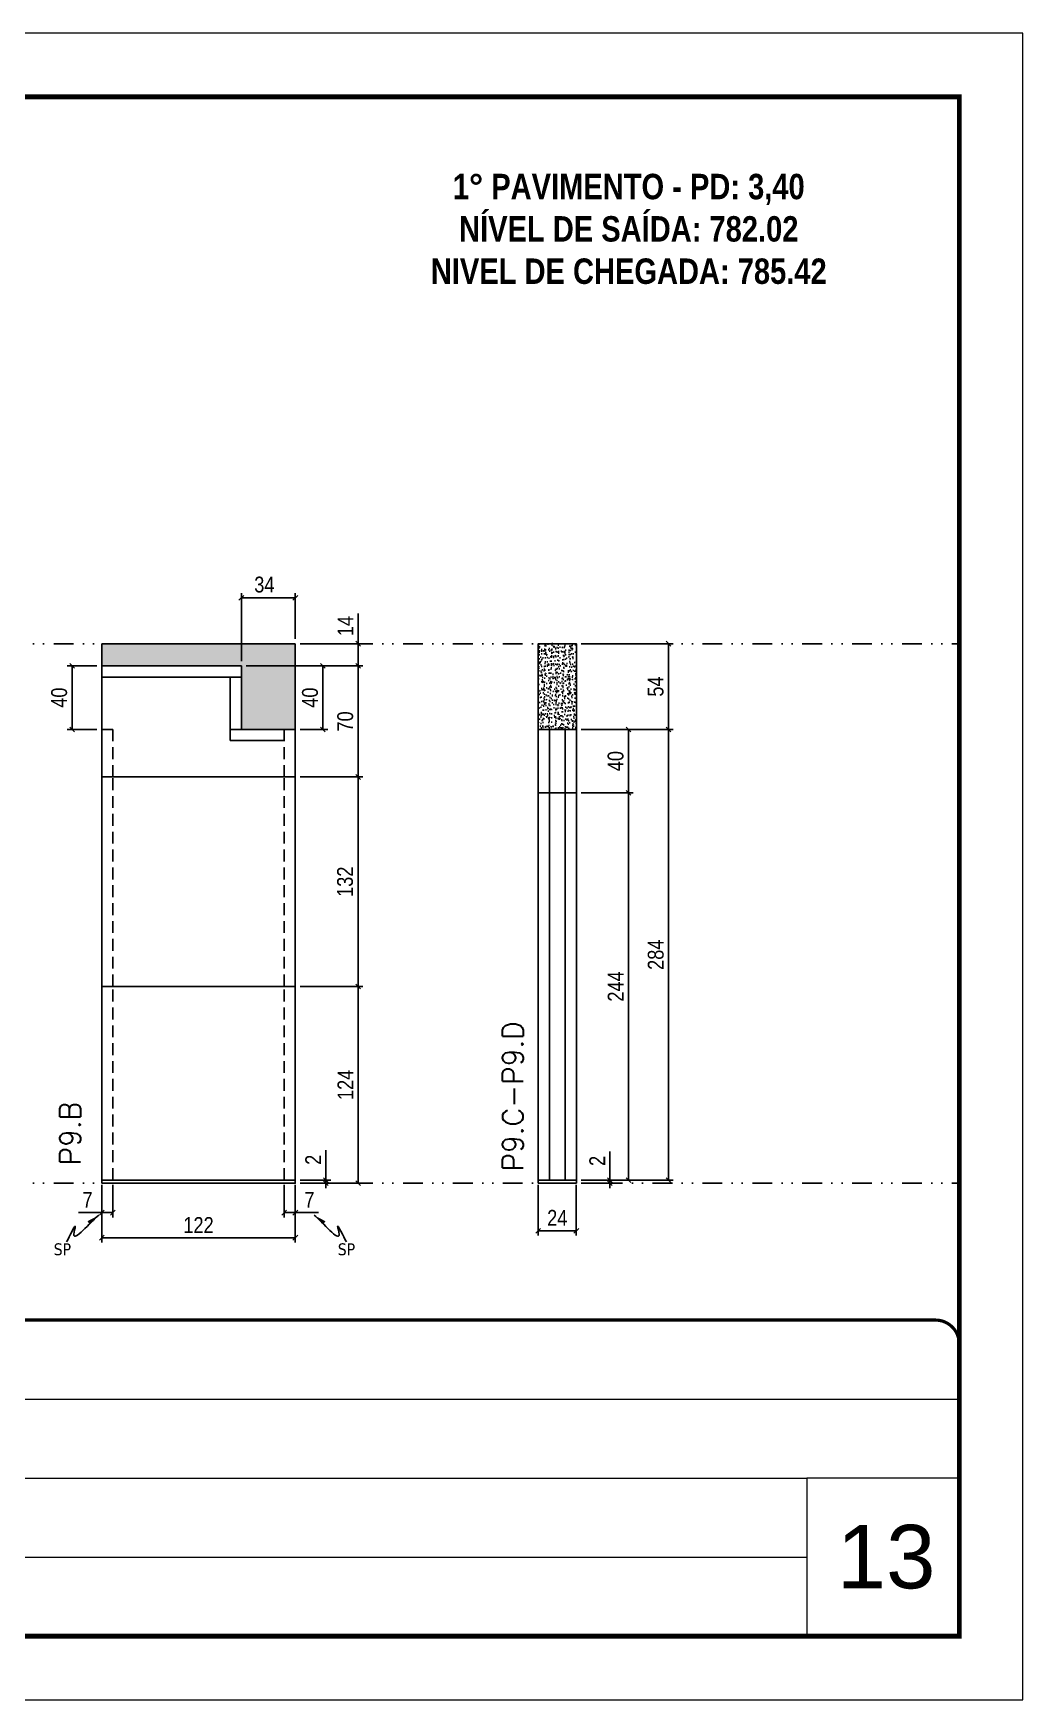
# Model space of a CAD drawing. Header units: millimetres. Extents: x 169816 to 178745, y 96537 to 113647.
# Drawn here: x 170677 to 171301, y 108023 to 109073 of the extents above; entities that cross this region are included whole.
import ezdxf

# ---------------------------------------------------------------- set-up
doc = ezdxf.new("R2010")
doc.units = ezdxf.units.MM
for name, pattern in [('CONTINUO', [0]), ('DASHED', [0.75, 0.5, -0.25]), ('DIVIDE2', [0.625, 0.25, -0.125, 0, -0.125, 0, -0.125]), ('HIDDEN', [0.375, 0.25, -0.125])]:
    doc.linetypes.add(name, pattern=pattern)
for name, color, linetype, lineweight in [('CARIMBO', 255, 'Continuous', 9), ('Folhas', 255, 'Continuous', 9), ('SARRAFO DE PRESSAO', 251, 'DASHED', 9), ('Texto Seção', 7, 'Continuous', 15)]:
    doc.layers.add(name, color=color, linetype=linetype, lineweight=lineweight)
for name, color, linetype in [('COTA', 241, 'Continuous'), ('NOMENCLATURA', 7, 'Continuous'), ('Nível', 160, 'Continuous'), ('Painéis', 200, 'Continuous'), ('SARR_2.2x7', 40, 'Continuous'), ('Sarrafo de Pressão', 42, 'HIDDEN'), ('texto', 7, 'Continuous')]:
    doc.layers.add(name, color=color, linetype=linetype)
doc.styles.add('ARIAL', font='arial.ttf')
doc.styles.add('COTA TECNICA', font='techl___.ttf', dxfattribs={"height": 10})
doc.styles.add('COTA TECNICA-50', font='techl___.ttf', dxfattribs={"height": 10})
doc.styles.add('REGUA-120', font='ROMANS.shx', dxfattribs={"height": 15})
doc.styles.add('ROMANC', font='techb___.ttf', dxfattribs={"height": 2.5})
doc.styles.get("Standard").update_dxf_attribs({"font": 'arial.ttf'})
doc.dimstyles.new('COTA PAINEL-50', dxfattribs={"dimtxt": 10, "dimasz": 3, "dimexe": 3, "dimexo": 3, "dimgap": 3, "dimtad": 1, "dimdec": 1, "dimzin": 12, "dimdsep": 46, "dimtxsty": 'COTA TECNICA-50', "dimblk1": 'OBLIQUE', "dimblk2": 'OBLIQUE', "dimsah": 1, "dimcen": 0.9, "dimclrd": 4, "dimclre": 4, "dimclrt": 240, "dimadec": 1, "dimazin": 3, "dimtfac": 1, "dimtdec": 1, "dimtmove": 0, "dimatfit": 3, "dimfxl": 1, "dimtolj": 1, "dimtzin": 12, "dimarcsym": 0})
doc.dimstyles.new('PAINEL', dxfattribs={"dimtxt": 10, "dimasz": 3, "dimexe": 3, "dimexo": 3, "dimgap": 3, "dimtad": 1, "dimdec": 1, "dimzin": 12, "dimdsep": 46, "dimtxsty": 'COTA TECNICA', "dimblk1": 'OBLIQUE', "dimblk2": 'OBLIQUE', "dimsah": 1, "dimcen": 0.9, "dimclrd": 4, "dimclre": 4, "dimclrt": 240, "dimadec": 1, "dimazin": 3, "dimtfac": 1, "dimtdec": 1, "dimtmove": 0, "dimatfit": 3, "dimfxl": 1, "dimtolj": 1, "dimtzin": 12, "dimarcsym": 0})
doc.dimstyles.get("Standard").update_dxf_attribs({"dimtxt": 0.18, "dimasz": 0.18, "dimexe": 0.18, "dimexo": 0.0625, "dimgap": 0.09, "dimtad": 0, "dimtih": 1, "dimtoh": 1, "dimdec": 4, "dimzin": 0, "dimdsep": 46, "dimtxsty": 'Standard', "dimcen": 0.09, "dimadec": 0, "dimazin": 0, "dimtfac": 1, "dimtdec": 4, "dimtofl": 0, "dimtmove": 0, "dimatfit": 3, "dimfxl": 1, "dimtolj": 1, "dimtzin": 0, "dimarcsym": 0})

# ---------------------------------------------------------------- blocks, each defined once
blk = doc.blocks.new('9999999999')
at = {"color": 30, "linetype": 'CONTINUO'}
for p, q in [((98564.6, 34379.6), (99584, 34379.6)), ((98564.6, 34329.8), (99488, 34329.8)), ((99584, 34329.8), (99488, 34329.8)), ((99488, 34329.8), (99488, 34230.2)), ((98564.6, 34280), (99488, 34280))]:
    blk.add_line(p, q, dxfattribs=at)
at = {"color": 30, "linetype": 'CONTINUO', "const_width": 2}
blk.add_lwpolyline([(99584, 34230.2), (99584, 34414.4, 0.414214), (99569, 34429.4), (98229, 34429.4, 0.414214), (98214, 34414.4), (98214, 34245.2, 0.414214), (98229, 34230.2), (99584, 34230.2)], format="xyb", dxfattribs=at)
at = {"layer": 'Folhas'}
blk.add_lwpolyline([(98139, 34190.2), (99624, 34190.2), (99624, 35240.2), (98139, 35240.2)], close=True, dxfattribs=at)
at = {"layer": 'Folhas', "color": 30, "const_width": 3}
blk.add_lwpolyline([(98214, 34230.2), (99584, 34230.2), (99584, 35200.2), (98214, 35200.2)], close=True, dxfattribs=at)
blk = doc.blocks.new('_Oblique')
at = {"color": 0, "linetype": 'ByBlock', "lineweight": -2}
blk.add_line((-0.5, -0.5), (0.5, 0.5), dxfattribs=at)
blk = doc.blocks.new('*D368')
at = {"layer": 'COTA', "color": 4, "lineweight": -2, "transparency": 16777216}
for p, q in [((170720.6, 108347.2), (170720.6, 108310.9)), ((170842.6, 108347.2), (170842.6, 108310.9)), ((170842.6, 108313.9), (170720.6, 108313.9))]:
    blk.add_line(p, q, dxfattribs=at)
at = {"layer": 'Defpoints', "color": 0, "transparency": 16777216}
for p in [(170720.6, 108350.2), (170842.6, 108350.2), (170720.6, 108313.9)]:
    blk.add_point(p, dxfattribs=at)
at = {"layer": 'COTA', "color": 4, "lineweight": -2, "transparency": 16777216, "xscale": 3, "yscale": 3, "zscale": 3, "rotation": 180}
blk.add_blockref('_Oblique', (170720.6, 108313.9), dxfattribs=at)
at = {"layer": 'COTA', "color": 4, "lineweight": -2, "transparency": 16777216, "xscale": 3, "yscale": 3, "zscale": 3}
blk.add_blockref('_Oblique', (170842.6, 108313.9), dxfattribs=at)
at = {"layer": 'COTA', "color": 240, "transparency": 16777216, "insert": (170781.6, 108321.9), "char_height": 10, "attachment_point": 5, "style": 'COTA TECNICA'}
blk.add_mtext('\\A1;122', dxfattribs=at)
blk = doc.blocks.new('*D369')
at = {"layer": 'COTA', "color": 4, "lineweight": -2, "transparency": 16777216}
for p, q in [((170835.6, 108347.2), (170835.6, 108326.7)), ((170842.6, 108345.2), (170842.6, 108326.7)), ((170835.6, 108329.7), (170842.6, 108329.7)), ((170842.6, 108329.7), (170857.3, 108329.7))]:
    blk.add_line(p, q, dxfattribs=at)
at = {"layer": 'Defpoints', "color": 0, "transparency": 16777216}
for p in [(170835.6, 108350.2), (170842.6, 108348.2), (170842.6, 108329.7)]:
    blk.add_point(p, dxfattribs=at)
at = {"layer": 'COTA', "color": 4, "lineweight": -2, "transparency": 16777216, "xscale": 3, "yscale": 3, "zscale": 3, "rotation": 180}
blk.add_blockref('_Oblique', (170835.6, 108329.7), dxfattribs=at)
at = {"layer": 'COTA', "color": 4, "lineweight": -2, "transparency": 16777216, "xscale": 3, "yscale": 3, "zscale": 3}
blk.add_blockref('_Oblique', (170842.6, 108329.7), dxfattribs=at)
at = {"layer": 'COTA', "color": 240, "transparency": 16777216, "insert": (170851.5, 108337.8), "char_height": 10, "attachment_point": 5, "style": 'COTA TECNICA-50'}
blk.add_mtext('\\A1;7', dxfattribs=at)
blk = doc.blocks.new('*D370')
at = {"layer": 'COTA', "color": 4, "lineweight": -2, "transparency": 16777216}
for p, q in [((170720.6, 108345.2), (170720.6, 108326.7)), ((170727.6, 108347.2), (170727.6, 108326.7)), ((170720.6, 108329.7), (170705.9, 108329.7)), ((170727.6, 108329.7), (170720.6, 108329.7))]:
    blk.add_line(p, q, dxfattribs=at)
at = {"layer": 'Defpoints', "color": 0, "transparency": 16777216}
for p in [(170727.6, 108350.2), (170720.6, 108348.2), (170720.6, 108329.7)]:
    blk.add_point(p, dxfattribs=at)
at = {"layer": 'COTA', "color": 4, "lineweight": -2, "transparency": 16777216, "xscale": 3, "yscale": 3, "zscale": 3, "rotation": 180}
blk.add_blockref('_Oblique', (170720.6, 108329.7), dxfattribs=at)
at = {"layer": 'COTA', "color": 4, "lineweight": -2, "transparency": 16777216, "xscale": 3, "yscale": 3, "zscale": 3}
blk.add_blockref('_Oblique', (170727.6, 108329.7), dxfattribs=at)
at = {"layer": 'COTA', "color": 240, "transparency": 16777216, "insert": (170711.7, 108337.8), "char_height": 10, "attachment_point": 5, "style": 'COTA TECNICA-50'}
blk.add_mtext('\\A1;7', dxfattribs=at)
blk = doc.blocks.new('*D371')
at = {"layer": 'COTA', "color": 4, "linetype": 'ByBlock', "lineweight": -2, "transparency": 16777216}
for p, q in [((170845.6, 108472.2), (170885.2, 108472.2)), ((170882.2, 108348.2), (170882.2, 108472.2)), ((170845.6, 108348.2), (170885.2, 108348.2))]:
    blk.add_line(p, q, dxfattribs=at)
at = {"layer": 'Defpoints', "color": 0, "linetype": 'ByBlock', "transparency": 16777216}
for p in [(170842.6, 108472.2), (170882.2, 108472.2), (170842.6, 108348.2)]:
    blk.add_point(p, dxfattribs=at)
at = {"layer": 'COTA', "color": 4, "linetype": 'ByBlock', "lineweight": -2, "transparency": 16777216, "xscale": 3, "yscale": 3, "zscale": 3}
for p, rotation in [((170882.2, 108472.2), 90), ((170882.2, 108348.2), 270)]:
    blk.add_blockref('_Oblique', p, dxfattribs=dict(at, rotation=rotation))
at = {"layer": 'COTA', "color": 240, "linetype": 'ByBlock', "transparency": 16777216, "insert": (170874.2, 108410.2), "char_height": 10, "attachment_point": 5, "rotation": 90, "style": 'COTA TECNICA'}
blk.add_mtext('\\A1;124', dxfattribs=at)
blk = doc.blocks.new('*D372')
at = {"layer": 'COTA', "color": 4, "lineweight": -2, "transparency": 16777216}
for p, q in [((170861.9, 108350.2), (170861.9, 108369)), ((170845.6, 108350.2), (170864.9, 108350.2)), ((170861.9, 108348.2), (170861.9, 108350.2)), ((170845.6, 108348.2), (170864.9, 108348.2)), ((170861.9, 108348.2), (170861.9, 108345.2))]:
    blk.add_line(p, q, dxfattribs=at)
at = {"layer": 'Defpoints', "color": 0, "transparency": 16777216}
for p in [(170842.6, 108350.2), (170842.6, 108348.2), (170861.9, 108348.2)]:
    blk.add_point(p, dxfattribs=at)
at = {"layer": 'COTA', "color": 4, "lineweight": -2, "transparency": 16777216, "xscale": 3, "yscale": 3, "zscale": 3}
for p, rotation in [((170861.9, 108350.2), 270), ((170861.9, 108348.2), 90)]:
    blk.add_blockref('_Oblique', p, dxfattribs=dict(at, rotation=rotation))
at = {"layer": 'COTA', "color": 240, "transparency": 16777216, "insert": (170853.9, 108363), "char_height": 10, "attachment_point": 5, "rotation": 90, "style": 'COTA TECNICA-50'}
blk.add_mtext('\\A1;2', dxfattribs=at)
blk = doc.blocks.new('*D373')
at = {"layer": 'COTA', "color": 4, "linetype": 'ByBlock', "lineweight": -2, "transparency": 16777216}
for p, q in [((170845.6, 108472.2), (170885.2, 108472.2)), ((170882.2, 108348.2), (170882.2, 108472.2)), ((170845.6, 108348.2), (170885.2, 108348.2))]:
    blk.add_line(p, q, dxfattribs=at)
at = {"layer": 'Defpoints', "color": 0, "linetype": 'ByBlock', "transparency": 16777216}
for p in [(170842.6, 108472.2), (170882.2, 108472.2), (170842.6, 108348.2)]:
    blk.add_point(p, dxfattribs=at)
at = {"layer": 'COTA', "color": 4, "linetype": 'ByBlock', "lineweight": -2, "transparency": 16777216, "xscale": 3, "yscale": 3, "zscale": 3}
for p, rotation in [((170882.2, 108472.2), 90), ((170882.2, 108348.2), 270)]:
    blk.add_blockref('_Oblique', p, dxfattribs=dict(at, rotation=rotation))
at = {"layer": 'COTA', "color": 240, "linetype": 'ByBlock', "transparency": 16777216, "insert": (170874.2, 108410.2), "char_height": 10, "attachment_point": 5, "rotation": 90, "style": 'COTA TECNICA'}
blk.add_mtext('\\A1;124', dxfattribs=at)
blk = doc.blocks.new('*D374')
at = {"layer": 'COTA', "color": 4, "lineweight": -2, "transparency": 16777216}
for p, q in [((170845.6, 108674.2), (170885.2, 108674.2)), ((170882.2, 108604.2), (170882.2, 108674.2)), ((170845.6, 108604.2), (170885.2, 108604.2))]:
    blk.add_line(p, q, dxfattribs=at)
at = {"layer": 'Defpoints', "color": 0, "transparency": 16777216}
for p in [(170842.6, 108674.2), (170882.2, 108674.2), (170842.6, 108604.2)]:
    blk.add_point(p, dxfattribs=at)
at = {"layer": 'COTA', "color": 4, "lineweight": -2, "transparency": 16777216, "xscale": 3, "yscale": 3, "zscale": 3}
for p, rotation in [((170882.2, 108674.2), 90), ((170882.2, 108604.2), 270)]:
    blk.add_blockref('_Oblique', p, dxfattribs=dict(at, rotation=rotation))
at = {"layer": 'COTA', "color": 240, "transparency": 16777216, "insert": (170874.1, 108639.2), "char_height": 10, "attachment_point": 5, "rotation": 90, "style": 'COTA TECNICA-50'}
blk.add_mtext('\\A1;70', dxfattribs=at)
blk = doc.blocks.new('*D375')
at = {"layer": 'COTA', "color": 4, "lineweight": -2, "transparency": 16777216}
for p, q in [((170995.7, 108347.2), (170995.7, 108315.3)), ((171019.7, 108347.2), (171019.7, 108315.3)), ((170995.7, 108318.3), (171019.7, 108318.3))]:
    blk.add_line(p, q, dxfattribs=at)
at = {"layer": 'Defpoints', "color": 0, "transparency": 16777216}
for p in [(170995.7, 108350.2), (171019.7, 108350.2), (171019.7, 108318.3)]:
    blk.add_point(p, dxfattribs=at)
at = {"layer": 'COTA', "color": 4, "lineweight": -2, "transparency": 16777216, "xscale": 3, "yscale": 3, "zscale": 3, "rotation": 180}
blk.add_blockref('_Oblique', (170995.7, 108318.3), dxfattribs=at)
at = {"layer": 'COTA', "color": 4, "lineweight": -2, "transparency": 16777216, "xscale": 3, "yscale": 3, "zscale": 3}
blk.add_blockref('_Oblique', (171019.7, 108318.3), dxfattribs=at)
at = {"layer": 'COTA', "color": 240, "transparency": 16777216, "insert": (171007.7, 108326.4), "char_height": 10, "attachment_point": 5, "style": 'COTA TECNICA'}
blk.add_mtext('\\A1;24', dxfattribs=at)
blk = doc.blocks.new('*D376')
at = {"layer": 'COTA', "color": 4, "lineweight": -2, "transparency": 16777216}
for p, q in [((171040.9, 108350.2), (171040.9, 108368.3)), ((171022.7, 108350.2), (171043.9, 108350.2)), ((171040.9, 108348.2), (171040.9, 108350.2)), ((171022.7, 108348.2), (171043.9, 108348.2)), ((171040.9, 108348.2), (171040.9, 108345.2))]:
    blk.add_line(p, q, dxfattribs=at)
at = {"layer": 'Defpoints', "color": 0, "transparency": 16777216}
for p in [(171019.7, 108350.2), (171040.9, 108350.2), (171019.7, 108348.2)]:
    blk.add_point(p, dxfattribs=at)
at = {"layer": 'COTA', "color": 4, "lineweight": -2, "transparency": 16777216, "xscale": 3, "yscale": 3, "zscale": 3}
for p, rotation in [((171040.9, 108350.2), 270), ((171040.9, 108348.2), 90)]:
    blk.add_blockref('_Oblique', p, dxfattribs=dict(at, rotation=rotation))
at = {"layer": 'COTA', "color": 240, "transparency": 16777216, "insert": (171032.9, 108362.3), "char_height": 10, "attachment_point": 5, "rotation": 90, "style": 'COTA TECNICA-50'}
blk.add_mtext('\\A1;2', dxfattribs=at)
blk = doc.blocks.new('*D379')
at = {"layer": 'COTA', "color": 4, "linetype": 'ByBlock', "lineweight": -2, "transparency": 16777216}
for p, q in [((171022.7, 108688.2), (171080.8, 108688.2)), ((171077.8, 108688.2), (171077.8, 108634.2)), ((171022.7, 108634.2), (171080.8, 108634.2))]:
    blk.add_line(p, q, dxfattribs=at)
at = {"layer": 'Defpoints', "color": 0, "linetype": 'ByBlock', "transparency": 16777216}
for p in [(171019.7, 108688.2), (171019.7, 108634.2), (171077.8, 108634.2)]:
    blk.add_point(p, dxfattribs=at)
at = {"layer": 'COTA', "color": 4, "linetype": 'ByBlock', "lineweight": -2, "transparency": 16777216, "xscale": 3, "yscale": 3, "zscale": 3}
for p, rotation in [((171077.8, 108688.2), 90), ((171077.8, 108634.2), 270)]:
    blk.add_blockref('_Oblique', p, dxfattribs=dict(at, rotation=rotation))
at = {"layer": 'COTA', "color": 240, "linetype": 'ByBlock', "transparency": 16777216, "insert": (171069.7, 108661.2), "char_height": 10, "attachment_point": 5, "rotation": 90, "style": 'COTA TECNICA'}
blk.add_mtext('\\A1;54', dxfattribs=at)
blk = doc.blocks.new('*D380')
at = {"layer": 'COTA', "color": 4, "lineweight": -2, "transparency": 16777216}
for p, q in [((171022.7, 108634.2), (171055.6, 108634.2)), ((171052.6, 108594.2), (171052.6, 108634.2)), ((171022.7, 108594.2), (171055.6, 108594.2))]:
    blk.add_line(p, q, dxfattribs=at)
at = {"layer": 'Defpoints', "color": 0, "transparency": 16777216}
for p in [(171019.7, 108634.2), (171052.6, 108634.2), (171019.7, 108594.2)]:
    blk.add_point(p, dxfattribs=at)
at = {"layer": 'COTA', "color": 4, "lineweight": -2, "transparency": 16777216, "xscale": 3, "yscale": 3, "zscale": 3}
for p, rotation in [((171052.6, 108634.2), 90), ((171052.6, 108594.2), 270)]:
    blk.add_blockref('_Oblique', p, dxfattribs=dict(at, rotation=rotation))
at = {"layer": 'COTA', "color": 240, "transparency": 16777216, "insert": (171044.5, 108614.2), "char_height": 10, "attachment_point": 5, "rotation": 90, "style": 'COTA TECNICA-50'}
blk.add_mtext('\\A1;40', dxfattribs=at)
blk = doc.blocks.new('*D381')
at = {"layer": 'COTA', "color": 4, "lineweight": -2, "transparency": 16777216}
for p, q in [((171022.7, 108594.2), (171055.6, 108594.2)), ((171052.6, 108350.2), (171052.6, 108594.2)), ((171022.7, 108350.2), (171055.6, 108350.2))]:
    blk.add_line(p, q, dxfattribs=at)
at = {"layer": 'Defpoints', "color": 0, "transparency": 16777216}
for p in [(171019.7, 108594.2), (171052.6, 108594.2), (171019.7, 108350.2)]:
    blk.add_point(p, dxfattribs=at)
at = {"layer": 'COTA', "color": 4, "lineweight": -2, "transparency": 16777216, "xscale": 3, "yscale": 3, "zscale": 3}
for p, rotation in [((171052.6, 108594.2), 90), ((171052.6, 108350.2), 270)]:
    blk.add_blockref('_Oblique', p, dxfattribs=dict(at, rotation=rotation))
at = {"layer": 'COTA', "color": 240, "transparency": 16777216, "insert": (171044.5, 108472.2), "char_height": 10, "attachment_point": 5, "rotation": 90, "style": 'COTA TECNICA'}
blk.add_mtext('\\A1;244', dxfattribs=at)
blk = doc.blocks.new('*D382')
at = {"layer": 'COTA', "color": 4, "lineweight": -2, "transparency": 16777216}
for p, q in [((170808.6, 108677.2), (170808.6, 108720.1)), ((170842.6, 108717.1), (170808.6, 108717.1)), ((170842.6, 108691.2), (170842.6, 108720.1))]:
    blk.add_line(p, q, dxfattribs=at)
at = {"layer": 'Defpoints', "color": 0, "transparency": 16777216}
for p in [(170808.6, 108717.1), (170842.6, 108688.2), (170808.6, 108674.2)]:
    blk.add_point(p, dxfattribs=at)
at = {"layer": 'COTA', "color": 4, "lineweight": -2, "transparency": 16777216, "xscale": 3, "yscale": 3, "zscale": 3, "rotation": 180}
blk.add_blockref('_Oblique', (170808.6, 108717.1), dxfattribs=at)
at = {"layer": 'COTA', "color": 4, "lineweight": -2, "transparency": 16777216, "xscale": 3, "yscale": 3, "zscale": 3}
blk.add_blockref('_Oblique', (170842.6, 108717.1), dxfattribs=at)
at = {"layer": 'COTA', "color": 240, "transparency": 16777216, "insert": (170823.1, 108725.4), "char_height": 10, "attachment_point": 5, "style": 'COTA TECNICA'}
blk.add_mtext('\\A1;34', dxfattribs=at)
blk = doc.blocks.new('*D383')
at = {"layer": 'COTA', "color": 4, "lineweight": -2, "transparency": 16777216}
for p, q in [((170845.6, 108674.2), (170863, 108674.2)), ((170860, 108674.2), (170860, 108634.2)), ((170845.6, 108634.2), (170863, 108634.2))]:
    blk.add_line(p, q, dxfattribs=at)
at = {"layer": 'Defpoints', "color": 0, "transparency": 16777216}
for p in [(170842.6, 108674.2), (170842.6, 108634.2), (170860, 108634.2)]:
    blk.add_point(p, dxfattribs=at)
at = {"layer": 'COTA', "color": 4, "lineweight": -2, "transparency": 16777216, "xscale": 3, "yscale": 3, "zscale": 3}
for p, rotation in [((170860, 108674.2), 90), ((170860, 108634.2), 270)]:
    blk.add_blockref('_Oblique', p, dxfattribs=dict(at, rotation=rotation))
at = {"layer": 'COTA', "color": 240, "transparency": 16777216, "insert": (170851.9, 108654.2), "char_height": 10, "attachment_point": 5, "rotation": 90, "style": 'COTA TECNICA'}
blk.add_mtext('\\A1;40', dxfattribs=at)
blk = doc.blocks.new('*D384')
at = {"layer": 'COTA', "color": 4, "lineweight": -2, "transparency": 16777216}
for p, q in [((170845.6, 108604.2), (170885.2, 108604.2)), ((170882.2, 108604.2), (170882.2, 108472.2)), ((170845.6, 108472.2), (170885.2, 108472.2))]:
    blk.add_line(p, q, dxfattribs=at)
at = {"layer": 'Defpoints', "color": 0, "transparency": 16777216}
for p in [(170842.6, 108604.2), (170842.6, 108472.2), (170882.2, 108472.2)]:
    blk.add_point(p, dxfattribs=at)
at = {"layer": 'COTA', "color": 4, "lineweight": -2, "transparency": 16777216, "xscale": 3, "yscale": 3, "zscale": 3}
for p, rotation in [((170882.2, 108604.2), 90), ((170882.2, 108472.2), 270)]:
    blk.add_blockref('_Oblique', p, dxfattribs=dict(at, rotation=rotation))
at = {"layer": 'COTA', "color": 240, "transparency": 16777216, "insert": (170874, 108538.2), "char_height": 10, "attachment_point": 5, "rotation": 90, "style": 'COTA TECNICA'}
blk.add_mtext('\\A1;132', dxfattribs=at)
blk = doc.blocks.new('*D377')
at = {"layer": 'COTA', "color": 4, "lineweight": -2, "transparency": 16777216}
for p, q in [((171022.7, 108634.2), (171080.8, 108634.2)), ((171077.8, 108634.2), (171077.8, 108350.2)), ((171022.7, 108350.2), (171080.8, 108350.2))]:
    blk.add_line(p, q, dxfattribs=at)
at = {"layer": 'Defpoints', "color": 0, "transparency": 16777216}
for p in [(171019.7, 108634.2), (171019.7, 108350.2), (171077.8, 108350.2)]:
    blk.add_point(p, dxfattribs=at)
at = {"layer": 'COTA', "color": 4, "lineweight": -2, "transparency": 16777216, "xscale": 3, "yscale": 3, "zscale": 3}
for p, rotation in [((171077.8, 108634.2), 90), ((171077.8, 108350.2), 270)]:
    blk.add_blockref('_Oblique', p, dxfattribs=dict(at, rotation=rotation))
at = {"layer": 'COTA', "color": 240, "transparency": 16777216, "insert": (171069.8, 108492.2), "char_height": 10, "attachment_point": 5, "rotation": 90, "style": 'COTA TECNICA'}
blk.add_mtext('\\A1;284', dxfattribs=at)
blk = doc.blocks.new('*D397')
at = {"layer": 'COTA', "color": 4, "lineweight": -2, "transparency": 16777216}
for p, q in [((170882.2, 108688.2), (170882.2, 108707.3)), ((170845.6, 108688.2), (170885.2, 108688.2)), ((170882.2, 108674.2), (170882.2, 108688.2)), ((170811.6, 108674.2), (170885.2, 108674.2))]:
    blk.add_line(p, q, dxfattribs=at)
at = {"layer": 'Defpoints', "color": 0, "transparency": 16777216}
for p in [(170842.6, 108688.2), (170882.2, 108688.2), (170808.6, 108674.2)]:
    blk.add_point(p, dxfattribs=at)
at = {"layer": 'COTA', "color": 4, "lineweight": -2, "transparency": 16777216, "xscale": 3, "yscale": 3, "zscale": 3}
for p, rotation in [((170882.2, 108688.2), 90), ((170882.2, 108674.2), 270)]:
    blk.add_blockref('_Oblique', p, dxfattribs=dict(at, rotation=rotation))
at = {"layer": 'COTA', "color": 240, "transparency": 16777216, "insert": (170874.2, 108699.3), "char_height": 10, "attachment_point": 5, "rotation": 90, "style": 'COTA TECNICA'}
blk.add_mtext('\\A1;14', dxfattribs=at)
blk = doc.blocks.new('*D1333')
at = {"layer": 'COTA', "color": 4, "lineweight": -2, "transparency": 16777216}
for p, q in [((170717.6, 108674.2), (170698.9, 108674.2)), ((170701.9, 108674.2), (170701.9, 108634.2)), ((170717.6, 108634.2), (170698.9, 108634.2))]:
    blk.add_line(p, q, dxfattribs=at)
at = {"layer": 'Defpoints', "color": 0, "transparency": 16777216}
for p in [(170720.6, 108674.2), (170701.9, 108634.2), (170720.6, 108634.2)]:
    blk.add_point(p, dxfattribs=at)
at = {"layer": 'COTA', "color": 4, "lineweight": -2, "transparency": 16777216, "xscale": 3, "yscale": 3, "zscale": 3}
for p, rotation in [((170701.9, 108674.2), 90), ((170701.9, 108634.2), 270)]:
    blk.add_blockref('_Oblique', p, dxfattribs=dict(at, rotation=rotation))
at = {"layer": 'COTA', "color": 240, "transparency": 16777216, "insert": (170693.8, 108654.2), "char_height": 10, "attachment_point": 5, "rotation": 90, "style": 'COTA TECNICA'}
blk.add_mtext('\\A1;40', dxfattribs=at)

msp = doc.modelspace()

# ---------------------------------------------------------------- hatches: boundary and pattern name
at = {"layer": 'COTA', "linetype": 'ByBlock'}
h = msp.add_hatch(dxfattribs=at)
h.set_pattern_fill('AR-CONC', color=256, scale=0.03)
h.paths.add_polyline_path([(170808.61, 108634.21), (170842.61, 108634.21), (170842.61, 108688.21), (170720.61, 108688.21), (170720.61, 108674.21), (170808.61, 108674.21)])
h = msp.add_hatch(dxfattribs=at)
h.set_pattern_fill('AR-CONC', color=256, scale=0.03)
h.set_pattern_definition([(50, (161906.6175, 104576.2216), (5.46554, -0.4781726), [0.5715, -6.2865]), (355, (161906.6175, 104576.2216), (-1.0573026, 5.7317054), [0.4572, -5.0292175]), (100.451445, (161907.073, 104576.1817), (4.4082374, 5.2535326), [0.4857003, -5.3427073]), (46.1842, (161906.6175, 104577.7456), (8.132371, -1.26127), [0.85725, -9.42975]), (96.63556, (161907.295, 104577.6405), (7.122124, 7.422784), [0.728551, -8.014068]), (351.18415, (161906.6175, 104577.7456), (7.122124, 7.422784), [0.685799, -7.543792]), (21, (161907.3795, 104577.3646), (4.5484317, -3.067956), [0.5715, -6.2865]), (326, (161907.3795, 104577.3646), (1.854061, 5.525639), [0.4572, -5.0292]), (71.451445, (161907.7586, 104577.109), (6.4024926, 2.457683), [0.4857003, -5.342698]), (37.5, (161906.6175, 104576.2216), (0.0926581, 2.53665117), [0, -4.96824, 0, -5.1054, 0, -5.04825]), (7.5, (161906.6175, 104576.2216), (2.0045899, 3.00541724), [0, -2.91084, 0, -4.85394, 0, -1.92405]), (327.5, (161904.9183, 104576.2216), (4.06771786, -0.1718623), [0, -1.905, 0, -5.9436, 0, -7.8867]), (317.5, (161904.1563, 104576.2216), (4.4438754, 0.7627947), [0, -2.4765, 0, -3.94716, 0, -5.6007])])
h.paths.add_polyline_path([(171019.74, 108688.28), (170995.74, 108688.21), (170995.74, 108634.06), (171019.74, 108634.13)])

# ---------------------------------------------------------------- linework, layer by layer
for p, q in [((170720.61, 108674.21), (170720.61, 108688.21)), ((170720.61, 108688.21), (170842.61, 108688.21)), ((170842.61, 108634.21), (170842.61, 108688.21)), ((170842.61, 108674.21), (170842.61, 108674.21))]:
    msp.add_line(p, q, dxfattribs=at)
msp.add_lwpolyline([(170995.74, 108634.19), (171019.74, 108634.19), (171019.74, 108688.21), (170995.74, 108688.21)], close=True, dxfattribs=at)
at = {"layer": 'Nível', "color": 4, "linetype": 'DIVIDE2', "ltscale": 50}
for p, q in [((170281.49, 108688.21), (171261.02, 108688.21)), ((170281.49, 108348.21), (171261.02, 108348.21))]:
    msp.add_line(p, q, dxfattribs=at)
at = {"layer": 'Painéis'}
for p, q in [((170808.61, 108674.21), (170720.61, 108674.21)), ((170720.61, 108674.21), (170720.61, 108604.21)), ((170808.61, 108634.21), (170808.61, 108674.21)), ((170808.61, 108634.21), (170842.61, 108634.21)), ((170842.61, 108604.21), (170842.61, 108634.21)), ((170995.74, 108634.21), (171019.74, 108634.21)), ((170995.74, 108634.19), (170995.74, 108350.21)), ((170995.74, 108634.19), (171019.74, 108634.19)), ((171019.74, 108634.19), (170995.74, 108634.19)), ((171019.74, 108634.19), (171019.74, 108350.21)), ((170720.61, 108604.21), (170842.61, 108604.21)), ((170842.61, 108604.21), (170720.61, 108604.21)), ((170720.61, 108472.21), (170720.61, 108604.21)), ((170842.61, 108604.21), (170842.61, 108472.21)), ((171019.74, 108594.21), (170995.74, 108594.21)), ((170720.61, 108472.21), (170842.61, 108472.21)), ((170720.61, 108350.21), (170720.61, 108472.21)), ((170842.61, 108472.21), (170720.61, 108472.21)), ((170842.61, 108472.21), (170842.61, 108350.21)), ((170842.61, 108350.21), (170720.61, 108350.21)), ((170995.74, 108350.21), (171019.74, 108350.21)), ((170995.74, 108350.21), (171019.74, 108350.21)), ((170995.74, 108348.21), (170995.74, 108350.21)), ((171019.74, 108350.21), (171019.74, 108348.21)), ((171019.74, 108348.21), (170995.74, 108348.21))]:
    msp.add_line(p, q, dxfattribs=at)
msp.add_lwpolyline([(170720.61, 108348.21), (170842.61, 108348.21), (170842.61, 108350.21), (170720.61, 108350.21)], close=True, dxfattribs=at)
at = {"layer": 'SARR_2.2x7'}
for p, q in [((170808.61, 108667.21), (170720.61, 108667.21)), ((170801.61, 108634.21), (170801.61, 108667.21)), ((170801.61, 108627.21), (170801.61, 108634.21)), ((170808.61, 108634.21), (170801.61, 108634.21)), ((171002.74, 108634.19), (171002.74, 108350.21)), ((171012.74, 108634.19), (171012.74, 108350.21)), ((170801.61, 108627.21), (170835.61, 108627.21))]:
    msp.add_line(p, q, dxfattribs=at)
at = {"layer": 'Sarrafo de Pressão', "ltscale": 30}
for p, q in [((170727.61, 108634.21), (170720.61, 108634.21)), ((170727.61, 108604.21), (170727.61, 108634.21)), ((170835.61, 108604.21), (170835.61, 108634.21)), ((170727.61, 108472.21), (170727.61, 108604.21)), ((170835.61, 108472.21), (170835.61, 108604.21)), ((170727.61, 108350.21), (170727.61, 108472.21)), ((170835.61, 108350.21), (170835.61, 108472.21))]:
    msp.add_line(p, q, dxfattribs=at)

# ---------------------------------------------------------------- block references
at = {"layer": 'SARRAFO DE PRESSAO', "color": 6, "linetype": 'ByBlock'}
msp.add_blockref('9999999999', (71677.04, 73832.6), dxfattribs=at)

# ---------------------------------------------------------------- texts
at = {"layer": 'CARIMBO', "style": 'ARIAL'}
msp.add_text('13', height=40, dxfattribs=at).set_placement((171183.88, 108092.95))
at = {"layer": 'NOMENCLATURA', "color": 2, "insert": (171052.76, 109010.94), "char_height": 16, "attachment_point": 2, "style": 'ROMANC'}
msp.add_mtext_dynamic_manual_height_columns('\\P1° PAVIMENTO - PD: 3,40\\PNÍVEL DE SAÍDA: 782.02\\PNIVEL DE CHEGADA: 785.42', width=328.3607, gutter_width=1, heights=[0], dxfattribs=at)
at = {"layer": 'texto', "color": 0, "char_height": 7.5, "attachment_point": 5}
for insert in [(170695.83, 108306.54), (170874.85, 108306.54)]:
    msp.add_mtext('{\\fTahoma|b0|i0|c0|p34;\\C4;SP}', dxfattribs=dict(at, insert=insert))
at = {"layer": 'Texto Seção', "char_height": 13, "width": 285.3299, "attachment_point": 7, "rotation": 90, "style": 'REGUA-120'}
for s, insert in [('\\pxt4;P9.C-P9.D', (170986.29, 108355.63)), ('P9.B', (170707.14, 108359.46))]:
    msp.add_mtext(s, dxfattribs=dict(at, insert=insert))

# ---------------------------------------------------------------- dimensions: what is measured, and where the dimension line sits
at = {"layer": 'COTA'}
for base, p1, p2, angle, dimstyle, picture, middle in [((170808.61, 108717.13), (170842.61, 108688.21), (170808.61, 108674.21), 180, 'PAINEL', '*D382', (170823.11, 108717.13)), ((170861.87, 108348.21), (170842.61, 108350.21), (170842.61, 108348.21), 90, 'COTA PAINEL-50', '*D372', (170861.87, 108362.96)), ((171040.93, 108350.21), (171019.74, 108348.21), (171019.74, 108350.21), 90, 'COTA PAINEL-50', '*D376', (171040.93, 108362.27))]:
    dim = msp.add_linear_dim(base=base, p1=p1, p2=p2, angle=angle, dimstyle=dimstyle, dxfattribs=at)
    dim.commit()
    dim.dimension.update_dxf_attribs({"geometry": picture, "text_midpoint": middle, "dimtype": 160})
for base, p1, p2, angle, dimstyle, picture, middle in [((170882.25, 108688.21), (170808.61, 108674.21), (170842.61, 108688.21), 90, 'PAINEL', '*D397', (170874.18, 108699.27)), ((170701.9, 108634.21), (170720.61, 108674.21), (170720.61, 108634.21), 90, 'PAINEL', '*D1333', (170693.8, 108654.21)), ((170882.25, 108674.21), (170842.61, 108604.21), (170842.61, 108674.21), 90, 'COTA PAINEL-50', '*D374', (170874.15, 108639.21)), ((170859.99, 108634.21), (170842.61, 108674.21), (170842.61, 108634.21), 90, 'PAINEL', '*D383', (170851.89, 108654.21)), ((171052.59, 108634.21), (171019.74, 108594.21), (171019.74, 108634.21), 90, 'COTA PAINEL-50', '*D380', (171044.49, 108614.21)), ((171077.85, 108350.21), (171019.74, 108634.21), (171019.74, 108350.21), 90, 'PAINEL', '*D377', (171069.75, 108492.21)), ((170882.25, 108472.21), (170842.61, 108604.21), (170842.61, 108472.21), 90, 'PAINEL', '*D384', (170874.03, 108538.21)), ((171052.59, 108594.21), (171019.74, 108350.21), (171019.74, 108594.21), 90, 'PAINEL', '*D381', (171044.52, 108472.21)), ((170720.61, 108329.7), (170727.61, 108350.21), (170720.61, 108348.21), 180, 'COTA PAINEL-50', '*D370', (170711.74, 108337.78))]:
    dim = msp.add_linear_dim(base=base, p1=p1, p2=p2, angle=angle, dimstyle=dimstyle, dxfattribs=at)
    dim.commit()
    dim.dimension.update_dxf_attribs({"geometry": picture, "text_midpoint": middle})
at = {"layer": 'COTA', "linetype": 'ByBlock'}
dim = msp.add_linear_dim(base=(171077.85, 108634.19), p1=(171019.74, 108688.21), p2=(171019.74, 108634.19), angle=90, dimstyle='PAINEL', dxfattribs=at)
dim.commit()
dim.dimension.update_dxf_attribs({"geometry": '*D379', "text_midpoint": (171069.74, 108661.2)})
for picture in ['*D371', '*D373']:
    dim = msp.add_aligned_dim(p1=(170842.61, 108348.21), p2=(170842.61, 108472.21), distance=-39.64, dimstyle='PAINEL', dxfattribs=at)
    dim.commit()
    dim.dimension.update_dxf_attribs({"geometry": picture, "text_midpoint": (170874.18, 108410.21)})
at = {"layer": 'COTA'}
dim = msp.add_linear_dim(base=(170720.61, 108313.85), p1=(170842.61, 108350.21), p2=(170720.61, 108350.21), angle=180, dimstyle='PAINEL', override={"dimarcsym": 2}, dxfattribs=at)
dim.commit()
dim.dimension.update_dxf_attribs({"geometry": '*D368', "text_midpoint": (170781.61, 108321.91)})
dim = msp.add_linear_dim(base=(170842.61, 108329.7), p1=(170835.61, 108350.21), p2=(170842.61, 108348.21), dimstyle='COTA PAINEL-50', dxfattribs=at)
dim.commit()
dim.dimension.update_dxf_attribs({"geometry": '*D369', "text_midpoint": (170851.47, 108337.78)})
dim = msp.add_linear_dim(base=(171019.74, 108318.32), p1=(170995.74, 108350.21), p2=(171019.74, 108350.21), dimstyle='PAINEL', override={"dimarcsym": 2}, dxfattribs=at)
dim.commit()
dim.dimension.update_dxf_attribs({"geometry": '*D375', "text_midpoint": (171007.74, 108326.39)})

# ---------------------------------------------------------------- leaders
at = {"layer": 'COTA', "path_type": 1}
for points in [[(170718.78, 108328.03), (170702.99, 108316.2), (170703.92, 108321.01), (170698.37, 108311.22)], [(170854.44, 108328.03), (170870.22, 108316.2), (170869.3, 108321.01), (170874.85, 108311.22)]]:
    msp.add_leader(points, dimstyle='Standard', override={"dimasz": 8}, dxfattribs=at)

doc.saveas('drawing.dxf')
